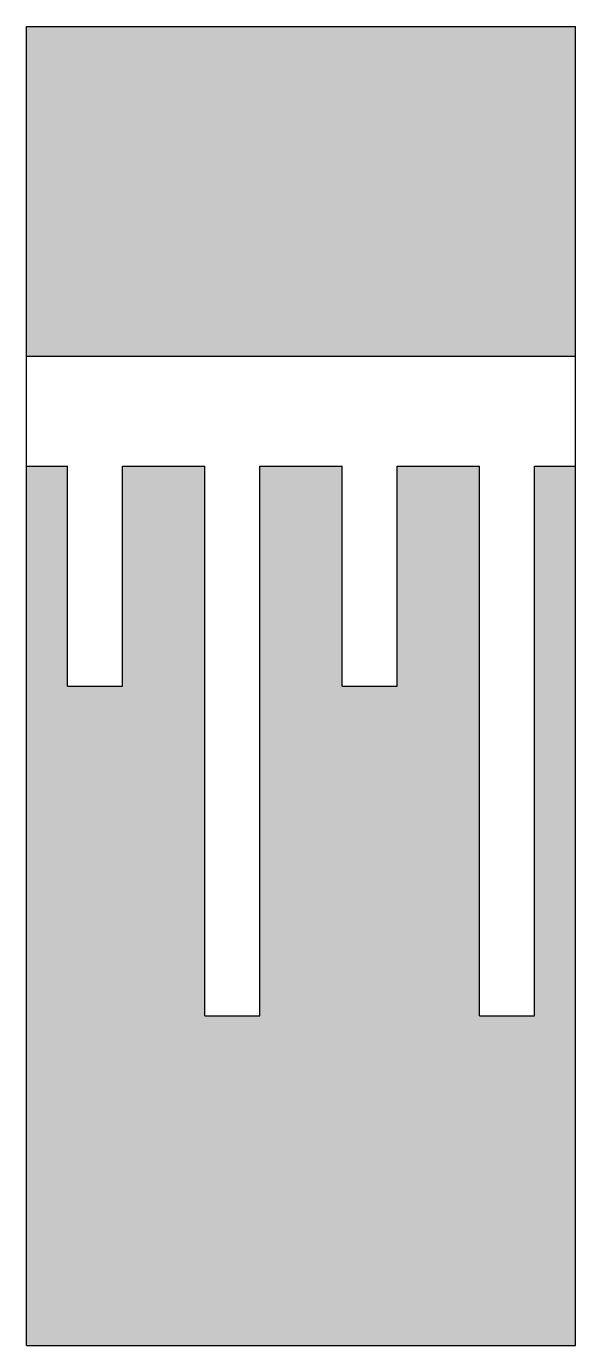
# Model space of a CAD drawing. Header units: metres. Extents: x 0 to 1, y 0 to 2.4.
import ezdxf

# ---------------------------------------------------------------- set-up
doc = ezdxf.new("R2010")
doc.units = ezdxf.units.M
doc.header["$LTSCALE"] = 0.2

msp = doc.modelspace()

# ---------------------------------------------------------------- hatches: boundary and pattern name
h = msp.add_hatch(color=254)
h.dxf.hatch_style = 1
h.paths.add_polyline_path([(1, 2.4), (0, 2.4), (0, 1.8), (1, 1.8)])
h = msp.add_hatch(color=254)
h.dxf.hatch_style = 1
h.paths.add_polyline_path([(0.825, 1.6), (0.675, 1.6), (0.675, 1.2), (0.575, 1.2), (0.575, 1.6), (0.425, 1.6), (0.425, 0.6), (0.325, 0.6), (0.325, 1.6), (0.175, 1.6), (0.175, 1.2), (0.075, 1.2), (0.075, 1.6), (0, 1.6), (0, 0), (1, 0), (1, 1.6), (0.925, 1.6), (0.925, 0.6), (0.825, 0.6)])

# ---------------------------------------------------------------- linework, layer by layer
for p, q in [((0, 0), (0, 2.4)), ((0, 2.4), (1, 2.4)), ((1, 0), (1, 2.4)), ((0, 1.8), (1, 1.8)), ((0, 1.6), (0.075, 1.6)), ((0.075, 1.2), (0.075, 1.6)), ((0.175, 1.6), (0.325, 1.6)), ((0.175, 1.2), (0.175, 1.6)), ((0.325, 0.6), (0.325, 1.6)), ((0.425, 0.6), (0.425, 1.6)), ((0.425, 1.6), (0.575, 1.6)), ((0.575, 1.2), (0.575, 1.6)), ((0.675, 1.2), (0.675, 1.6)), ((0.675, 1.6), (0.825, 1.6)), ((0.825, 0.6), (0.825, 1.6)), ((0.925, 0.6), (0.925, 1.6)), ((0.925, 1.6), (1, 1.6)), ((0.075, 1.2), (0.175, 1.2)), ((0.575, 1.2), (0.675, 1.2)), ((0.325, 0.6), (0.425, 0.6)), ((0.825, 0.6), (0.925, 0.6)), ((0, 0), (1, 0))]:
    msp.add_line(p, q)

doc.saveas('drawing.dxf')
